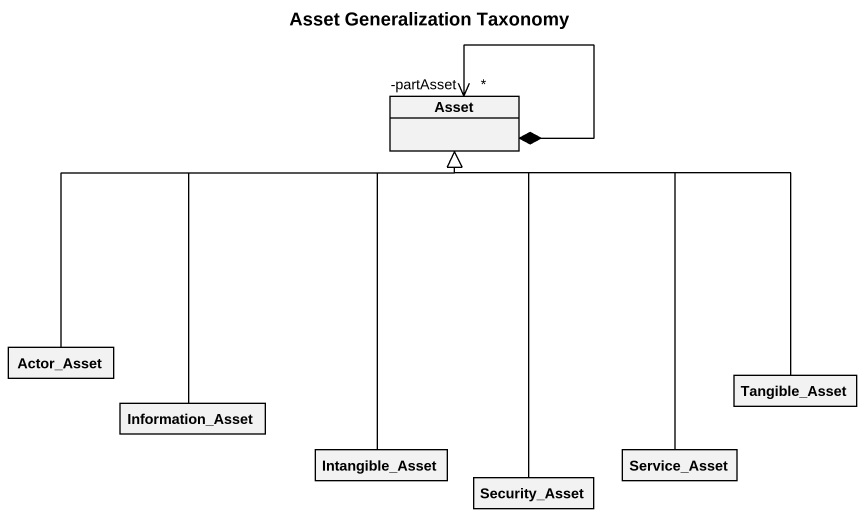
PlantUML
@startuml
title Asset Generalization Taxonomy
hide circle
hide empty members
class Asset
class Actor_Asset
class Tangible_Asset
class Information_Asset
class Intangible_Asset
class Security_Asset
class Service_Asset
Asset *--> "-partAsset\n*" Asset
Actor_Asset -up-|> Asset
Tangible_Asset -up-|> Asset
Information_Asset -up-|> Asset
Intangible_Asset -up-|> Asset
Security_Asset -up-|> Asset
Service_Asset -up-|> Asset
@enduml
